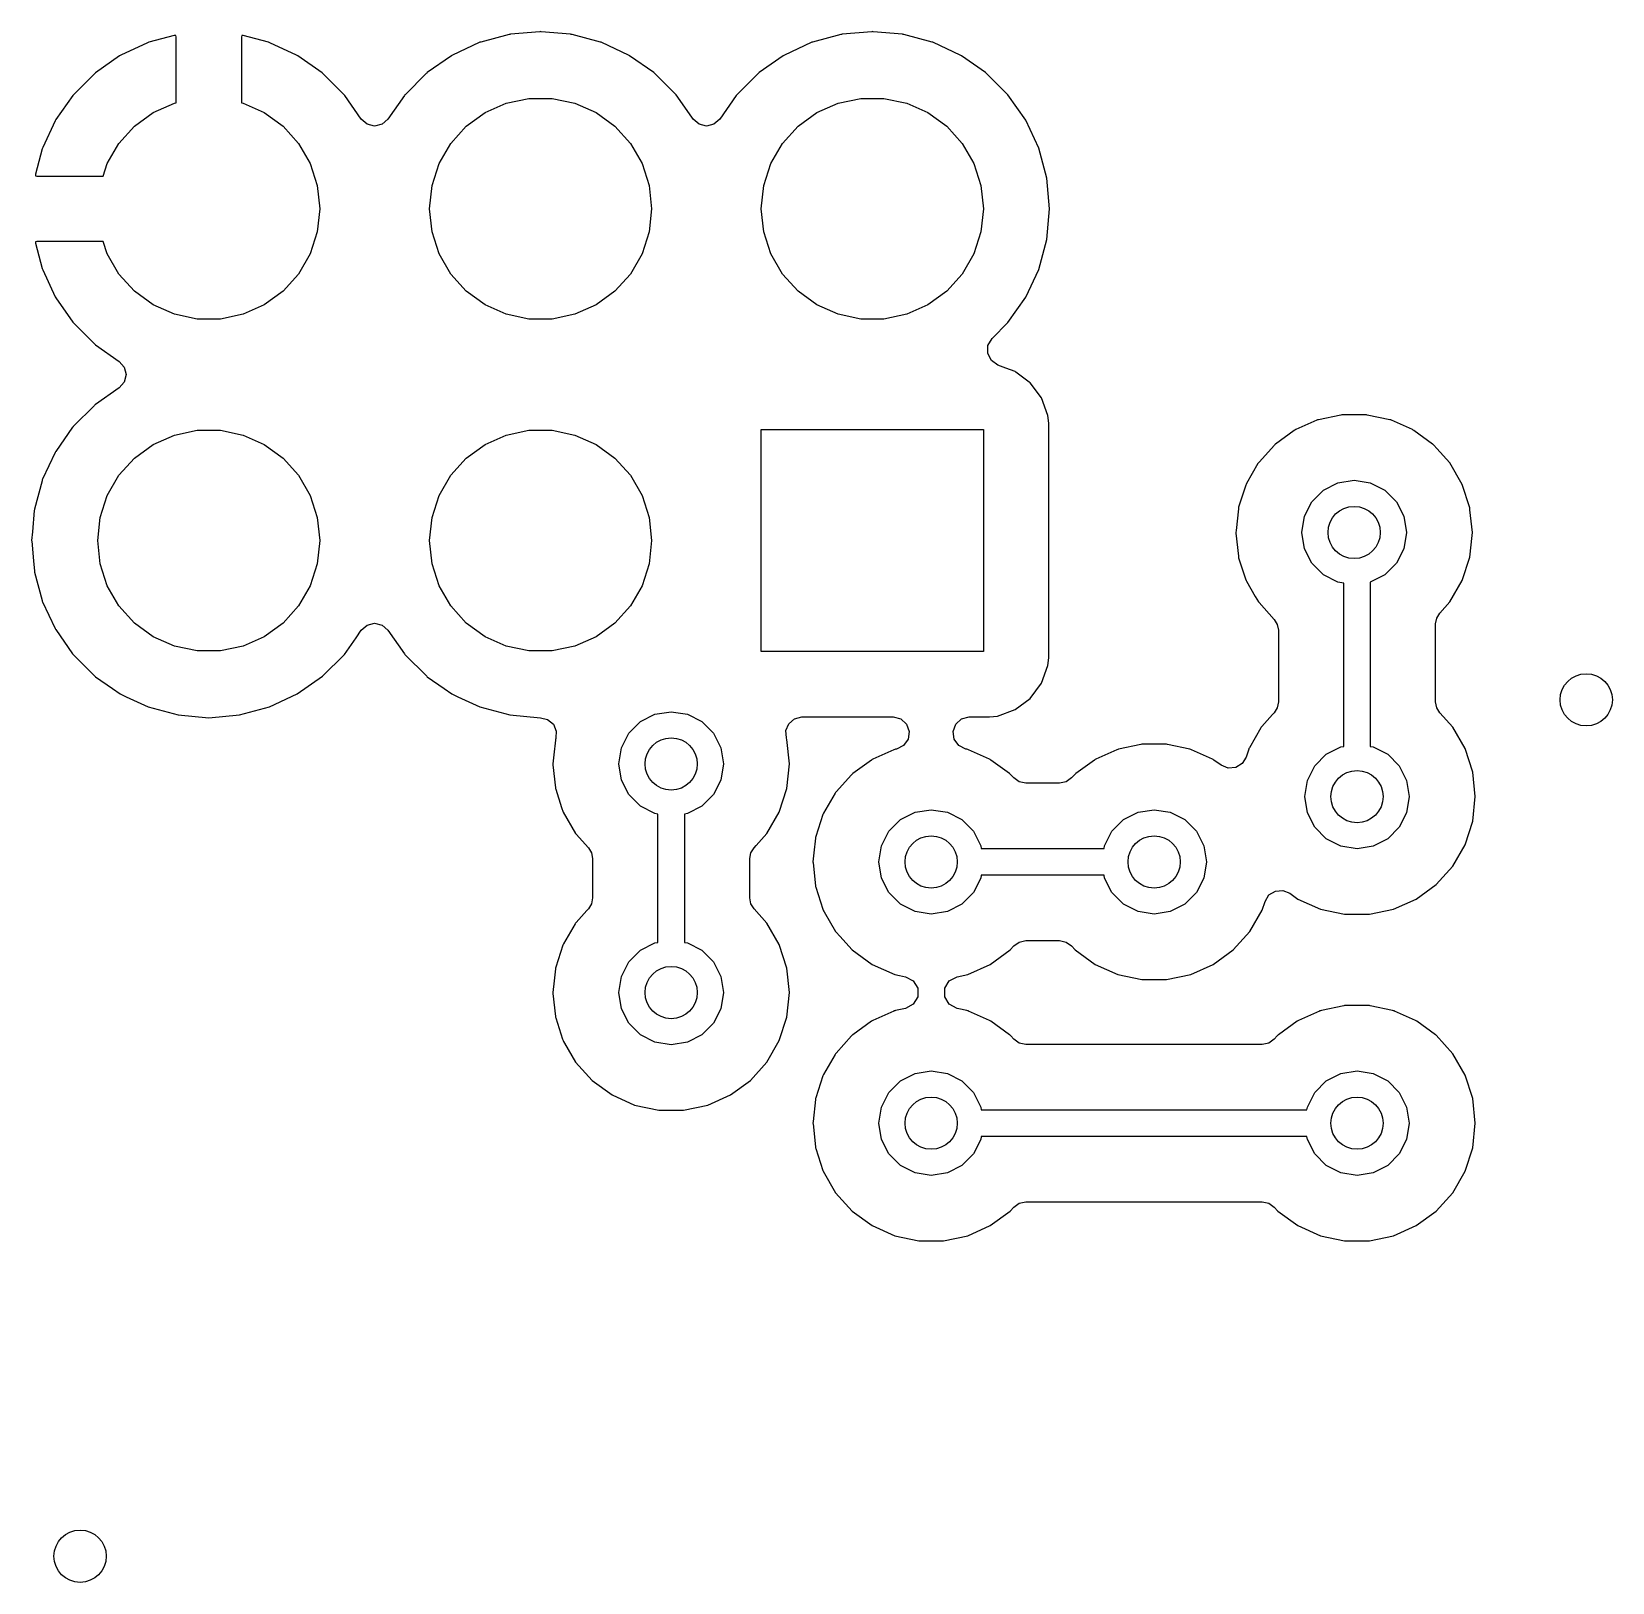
# Model space of a CAD drawing. Extents: x 98 to 198, y -146.7 to -46.7.
# Drawn here: x 123.6 to 135.7, y -134.01 to -122.14 of the extents above; entities that cross this region are included whole.
import ezdxf

# ---------------------------------------------------------------- set-up
doc = ezdxf.new("R2010")
doc.units = 0
doc.layers.add('BLACK', color=7, linetype='CONTINUOUS')

msp = doc.modelspace()

# ---------------------------------------------------------------- linework, layer by layer
at = {"layer": 'BLACK', "linetype": 'CONTINUOUS'}
for p, q in [((124.696, -122.173), (124.502, -122.225)), ((124.707, -122.173), (124.696, -122.173)), ((124.71, -122.184), (124.707, -122.173)), ((124.71, -122.689), (124.71, -122.184)), ((125.213, -122.173), (125.21, -122.184)), ((125.21, -122.184), (125.21, -122.689)), ((125.224, -122.173), (125.213, -122.173)), ((125.418, -122.225), (125.224, -122.173)), ((127.259, -122.166), (127.042, -122.225)), ((127.265, -122.165), (127.259, -122.166)), ((127.259, -122.166), (127.259, -122.166)), ((127.27, -122.164), (127.265, -122.165)), ((127.495, -122.145), (127.27, -122.164)), ((127.27, -122.164), (127.27, -122.164)), ((127.5, -122.144), (127.495, -122.145)), ((127.505, -122.145), (127.5, -122.144)), ((127.73, -122.164), (127.505, -122.145)), ((127.735, -122.165), (127.73, -122.164)), ((127.73, -122.164), (127.73, -122.164)), ((127.741, -122.166), (127.735, -122.165)), ((127.958, -122.225), (127.741, -122.166)), ((127.741, -122.166), (127.741, -122.166)), ((129.799, -122.166), (129.582, -122.225)), ((129.805, -122.165), (129.799, -122.166)), ((129.799, -122.166), (129.799, -122.166)), ((129.81, -122.164), (129.805, -122.165)), ((130.035, -122.145), (129.81, -122.164)), ((129.81, -122.164), (129.81, -122.164)), ((130.04, -122.144), (130.035, -122.145)), ((130.045, -122.145), (130.04, -122.144)), ((130.27, -122.164), (130.045, -122.145)), ((130.275, -122.165), (130.27, -122.164)), ((130.27, -122.164), (130.27, -122.164)), ((130.281, -122.166), (130.275, -122.165)), ((130.498, -122.225), (130.281, -122.166)), ((130.281, -122.166), (130.281, -122.166)), ((124.278, -122.33), (124.093, -122.459)), ((124.287, -122.324), (124.278, -122.33)), ((124.492, -122.229), (124.287, -122.324)), ((124.502, -122.225), (124.492, -122.229)), ((125.428, -122.229), (125.418, -122.225)), ((125.633, -122.324), (125.428, -122.229)), ((125.642, -122.33), (125.633, -122.324)), ((125.827, -122.459), (125.642, -122.33)), ((126.818, -122.329), (126.633, -122.458)), ((126.822, -122.326), (126.818, -122.329)), ((126.818, -122.329), (126.818, -122.329)), ((126.827, -122.324), (126.822, -122.326)), ((127.031, -122.228), (126.827, -122.324)), ((126.827, -122.324), (126.827, -122.324)), ((127.036, -122.226), (127.031, -122.228)), ((127.031, -122.228), (127.031, -122.228)), ((127.042, -122.225), (127.036, -122.226)), ((127.042, -122.225), (127.042, -122.225)), ((127.964, -122.226), (127.958, -122.225)), ((127.958, -122.225), (127.958, -122.225)), ((127.969, -122.228), (127.964, -122.226)), ((128.173, -122.324), (127.969, -122.228)), ((127.969, -122.228), (127.969, -122.228)), ((128.178, -122.326), (128.173, -122.324)), ((128.173, -122.324), (128.173, -122.324)), ((128.182, -122.329), (128.178, -122.326)), ((128.367, -122.458), (128.182, -122.329)), ((128.182, -122.329), (128.182, -122.329)), ((129.358, -122.329), (129.173, -122.458)), ((129.362, -122.326), (129.358, -122.329)), ((129.358, -122.329), (129.358, -122.329)), ((129.367, -122.324), (129.362, -122.326)), ((129.571, -122.228), (129.367, -122.324)), ((129.367, -122.324), (129.367, -122.324)), ((129.576, -122.226), (129.571, -122.228)), ((129.571, -122.228), (129.571, -122.228)), ((129.582, -122.225), (129.576, -122.226)), ((129.582, -122.225), (129.582, -122.225)), ((130.504, -122.226), (130.498, -122.225)), ((130.498, -122.225), (130.498, -122.225)), ((130.509, -122.228), (130.504, -122.226)), ((130.713, -122.324), (130.509, -122.228)), ((130.509, -122.228), (130.509, -122.228)), ((130.718, -122.326), (130.713, -122.324)), ((130.713, -122.324), (130.713, -122.324)), ((130.722, -122.329), (130.718, -122.326)), ((130.907, -122.458), (130.722, -122.329)), ((130.722, -122.329), (130.722, -122.329)), ((124.093, -122.459), (124.085, -122.466)), ((125.835, -122.466), (125.827, -122.459)), ((126.629, -122.462), (126.625, -122.465)), ((126.633, -122.458), (126.629, -122.462)), ((126.633, -122.458), (126.633, -122.458)), ((128.371, -122.462), (128.367, -122.458)), ((128.367, -122.458), (128.367, -122.458)), ((128.538, -122.629), (128.371, -122.462)), ((129.169, -122.462), (129.165, -122.465)), ((129.173, -122.458), (129.169, -122.462)), ((129.173, -122.458), (129.173, -122.458)), ((130.911, -122.462), (130.907, -122.458)), ((130.907, -122.458), (130.907, -122.458)), ((131.078, -122.629), (130.911, -122.462)), ((124.085, -122.466), (123.926, -122.625)), ((125.994, -122.625), (125.835, -122.466)), ((126.625, -122.465), (126.465, -122.625)), ((126.625, -122.465), (126.625, -122.465)), ((129.165, -122.465), (129.005, -122.625)), ((129.165, -122.465), (129.165, -122.465)), ((123.919, -122.633), (123.79, -122.818)), ((123.926, -122.625), (123.919, -122.633)), ((124.535, -122.764), (124.697, -122.692)), ((124.697, -122.692), (124.71, -122.689)), ((125.21, -122.689), (125.223, -122.692)), ((125.223, -122.692), (125.385, -122.764)), ((126.001, -122.633), (125.994, -122.625)), ((126.128, -122.815), (126.001, -122.633)), ((126.458, -122.633), (126.331, -122.815)), ((126.462, -122.629), (126.458, -122.633)), ((126.458, -122.633), (126.458, -122.633)), ((126.465, -122.625), (126.462, -122.629)), ((126.465, -122.625), (126.465, -122.625)), ((127.075, -122.764), (127.237, -122.692)), ((127.237, -122.692), (127.411, -122.655)), ((127.411, -122.655), (127.589, -122.655)), ((127.589, -122.655), (127.763, -122.692)), ((127.763, -122.692), (127.925, -122.764)), ((128.657, -122.798), (128.538, -122.629)), ((128.998, -122.633), (128.872, -122.814)), ((129.002, -122.629), (128.998, -122.633)), ((128.998, -122.633), (128.998, -122.633)), ((129.005, -122.625), (129.002, -122.629)), ((129.005, -122.625), (129.005, -122.625)), ((129.615, -122.764), (129.777, -122.692)), ((129.777, -122.692), (129.951, -122.655)), ((129.951, -122.655), (130.129, -122.655)), ((130.129, -122.655), (130.303, -122.692)), ((130.303, -122.692), (130.465, -122.764)), ((131.214, -122.822), (131.078, -122.629)), ((123.79, -122.818), (123.784, -122.827)), ((124.391, -122.868), (124.535, -122.764)), ((125.385, -122.764), (125.529, -122.868)), ((126.172, -122.853), (126.128, -122.815)), ((126.331, -122.815), (126.287, -122.853)), ((126.931, -122.868), (127.075, -122.764)), ((127.925, -122.764), (128.069, -122.868)), ((128.668, -122.814), (128.657, -122.798)), ((128.713, -122.853), (128.668, -122.814)), ((128.872, -122.814), (128.827, -122.853)), ((129.471, -122.868), (129.615, -122.764)), ((130.465, -122.764), (130.609, -122.868)), ((131.314, -123.036), (131.214, -122.822)), ((123.784, -122.827), (123.689, -123.032)), ((124.272, -123), (124.391, -122.868)), ((125.529, -122.868), (125.648, -123)), ((126.23, -122.867), (126.172, -122.853)), ((126.287, -122.853), (126.23, -122.867)), ((126.812, -123), (126.931, -122.868)), ((128.069, -122.868), (128.188, -123)), ((128.77, -122.867), (128.713, -122.853)), ((128.827, -122.853), (128.77, -122.867)), ((129.352, -123), (129.471, -122.868)), ((130.609, -122.868), (130.728, -123)), ((123.685, -123.042), (123.633, -123.236)), ((123.689, -123.032), (123.685, -123.042)), ((124.183, -123.154), (124.272, -123)), ((125.648, -123), (125.737, -123.154)), ((126.723, -123.154), (126.812, -123)), ((128.188, -123), (128.277, -123.154)), ((129.263, -123.154), (129.352, -123)), ((130.728, -123), (130.817, -123.154)), ((131.375, -123.265), (131.314, -123.036)), ((124.152, -123.25), (124.183, -123.154)), ((125.737, -123.154), (125.791, -123.323)), ((126.669, -123.323), (126.723, -123.154)), ((128.277, -123.154), (128.331, -123.323)), ((129.209, -123.323), (129.263, -123.154)), ((130.817, -123.154), (130.871, -123.323)), ((123.633, -123.236), (123.633, -123.247)), ((123.633, -123.247), (123.644, -123.25)), ((123.644, -123.25), (124.152, -123.25)), ((131.396, -123.5), (131.375, -123.265)), ((125.791, -123.323), (125.81, -123.5)), ((126.65, -123.5), (126.669, -123.323)), ((128.331, -123.323), (128.35, -123.5)), ((129.19, -123.5), (129.209, -123.323)), ((130.871, -123.323), (130.89, -123.5)), ((125.81, -123.5), (125.791, -123.677)), ((126.669, -123.677), (126.65, -123.5)), ((128.35, -123.5), (128.331, -123.677)), ((129.209, -123.677), (129.19, -123.5)), ((130.89, -123.5), (130.871, -123.677)), ((131.375, -123.735), (131.396, -123.5)), ((123.644, -123.75), (123.633, -123.753)), ((123.633, -123.753), (123.633, -123.764)), ((123.633, -123.764), (123.685, -123.958)), ((124.152, -123.75), (123.644, -123.75)), ((124.183, -123.846), (124.152, -123.75)), ((125.791, -123.677), (125.737, -123.846)), ((126.723, -123.846), (126.669, -123.677)), ((128.331, -123.677), (128.277, -123.846)), ((129.263, -123.846), (129.209, -123.677)), ((130.871, -123.677), (130.817, -123.846)), ((131.314, -123.964), (131.375, -123.735)), ((124.272, -124), (124.183, -123.846)), ((125.737, -123.846), (125.648, -124)), ((126.812, -124), (126.723, -123.846)), ((128.277, -123.846), (128.188, -124)), ((129.352, -124), (129.263, -123.846)), ((130.817, -123.846), (130.728, -124)), ((123.685, -123.958), (123.689, -123.968)), ((123.689, -123.968), (123.784, -124.173)), ((124.391, -124.132), (124.272, -124)), ((125.648, -124), (125.529, -124.132)), ((126.931, -124.132), (126.812, -124)), ((128.188, -124), (128.069, -124.132)), ((129.471, -124.132), (129.352, -124)), ((130.728, -124), (130.609, -124.132)), ((131.214, -124.178), (131.314, -123.964)), ((124.535, -124.236), (124.391, -124.132)), ((125.529, -124.132), (125.385, -124.236)), ((127.075, -124.236), (126.931, -124.132)), ((128.069, -124.132), (127.925, -124.236)), ((129.615, -124.236), (129.471, -124.132)), ((130.609, -124.132), (130.465, -124.236)), ((123.784, -124.173), (123.79, -124.182)), ((123.79, -124.182), (123.919, -124.367)), ((124.697, -124.308), (124.535, -124.236)), ((125.385, -124.236), (125.223, -124.308)), ((127.237, -124.308), (127.075, -124.236)), ((127.925, -124.236), (127.763, -124.308)), ((129.777, -124.308), (129.615, -124.236)), ((130.465, -124.236), (130.303, -124.308)), ((131.078, -124.371), (131.214, -124.178)), ((123.919, -124.367), (123.926, -124.375)), ((123.926, -124.375), (124.085, -124.534)), ((124.871, -124.345), (124.697, -124.308)), ((125.049, -124.345), (124.871, -124.345)), ((125.223, -124.308), (125.049, -124.345)), ((127.411, -124.345), (127.237, -124.308)), ((127.589, -124.345), (127.411, -124.345)), ((127.763, -124.308), (127.589, -124.345)), ((129.951, -124.345), (129.777, -124.308)), ((130.129, -124.345), (129.951, -124.345)), ((130.303, -124.308), (130.129, -124.345)), ((130.957, -124.493), (131.078, -124.371)), ((130.925, -124.546), (130.957, -124.493)), ((124.085, -124.534), (124.093, -124.541)), ((124.093, -124.541), (124.275, -124.668)), ((130.923, -124.607), (130.925, -124.546)), ((130.951, -124.662), (130.923, -124.607)), ((124.275, -124.668), (124.313, -124.712)), ((124.313, -124.712), (124.327, -124.77)), ((131.001, -124.697), (130.951, -124.662)), ((131.062, -124.72), (131.001, -124.697)), ((131.132, -124.746), (131.062, -124.72)), ((131.139, -124.752), (131.132, -124.746)), ((131.24, -124.827), (131.139, -124.752)), ((131.139, -124.752), (131.139, -124.752)), ((124.275, -124.871), (124.093, -124.998)), ((124.313, -124.827), (124.275, -124.871)), ((124.327, -124.77), (124.313, -124.827)), ((131.248, -124.832), (131.24, -124.827)), ((131.334, -124.948), (131.248, -124.832)), ((124.089, -125.002), (124.085, -125.005)), ((124.093, -124.998), (124.089, -125.002)), ((124.093, -124.998), (124.093, -124.998)), ((131.384, -125.083), (131.334, -124.948)), ((124.085, -125.005), (123.925, -125.165)), ((124.085, -125.005), (124.085, -125.005)), ((131.39, -125.142), (131.384, -125.083)), ((133.442, -125.119), (133.281, -125.191)), ((133.448, -125.117), (133.442, -125.119)), ((133.442, -125.119), (133.442, -125.119)), ((133.455, -125.116), (133.448, -125.117)), ((133.627, -125.079), (133.455, -125.115)), ((133.455, -125.115), (133.455, -125.116)), ((133.633, -125.077), (133.627, -125.079)), ((133.627, -125.079), (133.627, -125.079)), ((133.823, -125.077), (133.633, -125.077)), ((133.829, -125.079), (133.823, -125.077)), ((134.001, -125.115), (133.829, -125.079)), ((133.829, -125.079), (133.829, -125.079)), ((134.001, -125.116), (134.001, -125.115)), ((134.008, -125.117), (134.001, -125.116)), ((134.014, -125.119), (134.008, -125.117)), ((134.175, -125.191), (134.014, -125.119)), ((134.014, -125.119), (134.014, -125.119)), ((123.918, -125.173), (123.789, -125.358)), ((123.922, -125.169), (123.918, -125.173)), ((123.918, -125.173), (123.918, -125.173)), ((123.925, -125.165), (123.922, -125.169)), ((123.925, -125.165), (123.925, -125.165)), ((124.535, -125.304), (124.697, -125.232)), ((124.697, -125.232), (124.871, -125.195)), ((124.871, -125.195), (125.049, -125.195)), ((125.049, -125.195), (125.223, -125.232)), ((125.223, -125.232), (125.385, -125.304)), ((127.075, -125.304), (127.237, -125.232)), ((127.237, -125.232), (127.411, -125.195)), ((127.411, -125.195), (127.589, -125.195)), ((127.589, -125.195), (127.763, -125.232)), ((127.763, -125.232), (127.925, -125.304)), ((129.19, -126.89), (129.19, -125.19)), ((129.19, -125.19), (130.89, -125.19)), ((130.89, -125.19), (130.89, -126.89)), ((131.391, -126.938), (131.39, -125.142)), ((133.27, -125.198), (133.127, -125.301)), ((133.275, -125.194), (133.27, -125.198)), ((133.27, -125.198), (133.27, -125.198)), ((133.281, -125.191), (133.275, -125.194)), ((133.281, -125.191), (133.281, -125.191)), ((134.181, -125.194), (134.175, -125.191)), ((134.186, -125.198), (134.181, -125.194)), ((134.329, -125.301), (134.186, -125.198)), ((134.186, -125.198), (134.186, -125.198)), ((123.786, -125.362), (123.784, -125.367)), ((123.789, -125.358), (123.786, -125.362)), ((123.789, -125.358), (123.789, -125.358)), ((124.391, -125.408), (124.535, -125.304)), ((125.385, -125.304), (125.529, -125.408)), ((126.931, -125.408), (127.075, -125.304)), ((127.925, -125.304), (128.069, -125.408)), ((133.118, -125.31), (133, -125.441)), ((133.122, -125.305), (133.118, -125.31)), ((133.118, -125.31), (133.118, -125.31)), ((133.127, -125.301), (133.122, -125.305)), ((133.127, -125.301), (133.127, -125.301)), ((134.334, -125.305), (134.329, -125.301)), ((134.329, -125.301), (134.329, -125.301)), ((134.338, -125.31), (134.334, -125.305)), ((134.362, -125.336), (134.338, -125.31)), ((134.338, -125.31), (134.338, -125.31)), ((134.461, -125.446), (134.362, -125.336)), ((123.784, -125.367), (123.688, -125.571)), ((123.784, -125.367), (123.784, -125.367)), ((124.272, -125.54), (124.391, -125.408)), ((125.529, -125.408), (125.648, -125.54)), ((126.812, -125.54), (126.931, -125.408)), ((128.069, -125.408), (128.188, -125.54)), ((132.992, -125.451), (132.904, -125.604)), ((132.995, -125.446), (132.992, -125.451)), ((132.992, -125.451), (132.992, -125.451)), ((133, -125.441), (132.995, -125.446)), ((133, -125.441), (133, -125.441)), ((134.555, -125.61), (134.461, -125.446)), ((123.685, -125.582), (123.626, -125.799)), ((123.686, -125.576), (123.685, -125.582)), ((123.685, -125.582), (123.685, -125.582)), ((123.688, -125.571), (123.686, -125.576)), ((123.688, -125.571), (123.688, -125.571)), ((124.183, -125.694), (124.272, -125.54)), ((125.648, -125.54), (125.737, -125.694)), ((126.723, -125.694), (126.812, -125.54)), ((128.188, -125.54), (128.277, -125.694)), ((132.904, -125.604), (132.901, -125.61)), ((132.904, -125.604), (132.904, -125.604)), ((133.493, -125.654), (133.604, -125.598)), ((133.604, -125.598), (133.728, -125.578)), ((133.728, -125.578), (133.852, -125.598)), ((133.852, -125.598), (133.963, -125.654)), ((124.129, -125.863), (124.183, -125.694)), ((125.737, -125.694), (125.791, -125.863)), ((126.669, -125.863), (126.723, -125.694)), ((128.277, -125.694), (128.331, -125.863)), ((132.899, -125.616), (132.844, -125.784)), ((132.901, -125.61), (132.899, -125.616)), ((132.899, -125.616), (132.899, -125.616)), ((133.404, -125.743), (133.493, -125.654)), ((133.963, -125.654), (134.052, -125.743)), ((134.614, -125.79), (134.555, -125.61)), ((123.624, -125.81), (123.61, -125.972)), ((123.625, -125.805), (123.624, -125.81)), ((123.624, -125.81), (123.624, -125.81)), ((123.626, -125.799), (123.625, -125.805)), ((123.626, -125.799), (123.626, -125.799)), ((132.842, -125.796), (132.824, -125.964)), ((132.844, -125.784), (132.842, -125.79)), ((132.842, -125.79), (132.842, -125.796)), ((132.842, -125.796), (132.842, -125.796)), ((132.844, -125.784), (132.844, -125.784)), ((133.348, -125.854), (133.404, -125.743)), ((134.052, -125.743), (134.108, -125.854)), ((134.614, -125.796), (134.614, -125.79)), ((134.615, -125.805), (134.614, -125.796)), ((134.614, -125.796), (134.614, -125.796)), ((134.633, -125.978), (134.615, -125.805)), ((124.11, -126.04), (124.129, -125.863)), ((125.791, -125.863), (125.81, -126.04)), ((126.65, -126.04), (126.669, -125.863)), ((128.331, -125.863), (128.35, -126.04)), ((132.824, -125.964), (132.823, -125.978)), ((133.328, -125.978), (133.348, -125.854)), ((134.108, -125.854), (134.128, -125.978)), ((123.61, -125.972), (123.604, -126.04)), ((123.604, -126.04), (123.605, -126.045)), ((123.605, -126.045), (123.618, -126.194)), ((124.129, -126.217), (124.11, -126.04)), ((125.81, -126.04), (125.791, -126.217)), ((126.669, -126.217), (126.65, -126.04)), ((128.35, -126.04), (128.331, -126.217)), ((132.823, -125.978), (132.823, -125.984)), ((132.823, -125.984), (132.842, -126.16)), ((133.348, -126.102), (133.328, -125.978)), ((134.128, -125.978), (134.108, -126.102)), ((134.614, -126.166), (134.631, -126)), ((134.631, -126), (134.633, -125.978)), ((123.618, -126.194), (123.625, -126.275)), ((132.842, -126.16), (132.842, -126.16)), ((132.842, -126.16), (132.842, -126.166)), ((132.842, -126.166), (132.844, -126.172)), ((132.844, -126.172), (132.844, -126.172)), ((132.844, -126.172), (132.896, -126.332)), ((133.404, -126.213), (133.348, -126.102)), ((133.493, -126.302), (133.404, -126.213)), ((134.052, -126.213), (133.963, -126.302)), ((134.108, -126.102), (134.052, -126.213)), ((134.555, -126.346), (134.614, -126.166)), ((123.625, -126.275), (123.626, -126.281)), ((123.626, -126.281), (123.626, -126.281)), ((123.626, -126.281), (123.685, -126.498)), ((124.183, -126.386), (124.129, -126.217)), ((125.791, -126.217), (125.737, -126.386)), ((126.723, -126.386), (126.669, -126.217)), ((128.331, -126.217), (128.277, -126.386)), ((132.896, -126.332), (132.901, -126.346)), ((133.604, -126.358), (133.493, -126.302)), ((133.963, -126.302), (133.852, -126.358)), ((124.272, -126.54), (124.183, -126.386)), ((125.737, -126.386), (125.648, -126.54)), ((126.812, -126.54), (126.723, -126.386)), ((128.277, -126.386), (128.188, -126.54)), ((132.901, -126.346), (132.904, -126.352)), ((132.904, -126.352), (132.904, -126.352)), ((132.904, -126.352), (132.971, -126.468)), ((133.648, -126.365), (133.604, -126.358)), ((133.648, -127.616), (133.648, -126.365)), ((133.852, -126.358), (133.852, -126.358)), ((133.852, -126.358), (133.852, -127.616)), ((134.461, -126.51), (134.555, -126.346)), ((123.685, -126.498), (123.685, -126.498)), ((123.685, -126.498), (123.686, -126.504)), ((123.686, -126.504), (123.688, -126.509)), ((123.688, -126.509), (123.688, -126.509)), ((123.688, -126.509), (123.784, -126.713)), ((124.391, -126.672), (124.272, -126.54)), ((125.648, -126.54), (125.529, -126.672)), ((126.931, -126.672), (126.812, -126.54)), ((128.188, -126.54), (128.069, -126.672)), ((132.971, -126.468), (132.995, -126.51)), ((132.995, -126.51), (133, -126.515)), ((133, -126.515), (133, -126.515)), ((133, -126.515), (133.116, -126.644)), ((134.384, -126.595), (134.461, -126.51)), ((124.535, -126.776), (124.391, -126.672)), ((125.529, -126.672), (125.385, -126.776)), ((126.128, -126.726), (126.173, -126.687)), ((126.173, -126.687), (126.23, -126.673)), ((126.23, -126.673), (126.287, -126.687)), ((126.287, -126.687), (126.332, -126.726)), ((127.075, -126.776), (126.931, -126.672)), ((128.069, -126.672), (127.925, -126.776)), ((133.116, -126.644), (133.14, -126.683)), ((133.14, -126.683), (133.148, -126.727)), ((134.352, -126.678), (134.36, -126.634)), ((134.352, -127.275), (134.352, -126.678)), ((134.36, -126.634), (134.384, -126.595)), ((123.784, -126.713), (123.784, -126.713)), ((123.784, -126.713), (123.786, -126.718)), ((123.786, -126.718), (123.789, -126.722)), ((123.789, -126.722), (123.789, -126.722)), ((123.789, -126.722), (123.918, -126.907)), ((124.697, -126.848), (124.535, -126.776)), ((125.385, -126.776), (125.223, -126.848)), ((125.998, -126.911), (126.088, -126.784)), ((126.088, -126.784), (126.128, -126.726)), ((126.332, -126.726), (126.458, -126.907)), ((127.237, -126.848), (127.075, -126.776)), ((127.925, -126.776), (127.763, -126.848)), ((133.148, -126.727), (133.148, -127.275)), ((123.918, -126.907), (123.918, -126.907)), ((123.918, -126.907), (123.922, -126.911)), ((123.922, -126.911), (124.089, -127.078)), ((124.871, -126.885), (124.697, -126.848)), ((125.049, -126.885), (124.871, -126.885)), ((125.223, -126.848), (125.049, -126.885)), ((125.831, -127.078), (125.998, -126.911)), ((126.458, -126.907), (126.458, -126.907)), ((126.458, -126.907), (126.462, -126.911)), ((126.462, -126.911), (126.629, -127.078)), ((127.411, -126.885), (127.237, -126.848)), ((127.589, -126.885), (127.411, -126.885)), ((127.763, -126.848), (127.589, -126.885)), ((130.89, -126.89), (129.19, -126.89)), ((131.384, -126.997), (131.391, -126.938)), ((131.334, -127.132), (131.384, -126.997)), ((124.089, -127.078), (124.093, -127.082)), ((124.093, -127.082), (124.093, -127.082)), ((124.093, -127.082), (124.222, -127.172)), ((124.222, -127.172), (124.282, -127.214)), ((125.638, -127.214), (125.831, -127.078)), ((126.629, -127.078), (126.633, -127.082)), ((126.633, -127.082), (126.633, -127.082)), ((126.633, -127.082), (126.762, -127.172)), ((126.762, -127.172), (126.822, -127.214)), ((131.248, -127.248), (131.334, -127.132)), ((124.282, -127.214), (124.287, -127.216)), ((124.287, -127.216), (124.287, -127.216)), ((124.287, -127.216), (124.328, -127.236)), ((124.328, -127.236), (124.496, -127.314)), ((125.424, -127.314), (125.638, -127.214)), ((126.822, -127.214), (126.827, -127.216)), ((126.827, -127.216), (126.827, -127.216)), ((126.827, -127.216), (126.868, -127.236)), ((126.868, -127.236), (127.036, -127.314)), ((131.132, -127.334), (131.248, -127.248)), ((133.148, -127.275), (133.14, -127.32)), ((134.36, -127.32), (134.352, -127.275)), ((124.496, -127.314), (124.725, -127.375)), ((124.725, -127.375), (124.96, -127.396)), ((124.96, -127.396), (125.195, -127.375)), ((125.195, -127.375), (125.424, -127.314)), ((127.036, -127.314), (127.265, -127.375)), ((127.265, -127.375), (127.5, -127.396)), ((127.5, -127.396), (127.5, -127.396)), ((127.5, -127.396), (127.554, -127.409)), ((127.554, -127.409), (127.598, -127.446)), ((128.265, -127.426), (128.376, -127.37)), ((128.376, -127.37), (128.5, -127.35)), ((128.5, -127.35), (128.624, -127.37)), ((128.624, -127.37), (128.735, -127.426)), ((129.4, -127.442), (129.444, -127.404)), ((129.444, -127.404), (129.501, -127.39)), ((129.501, -127.39), (130.199, -127.39)), ((130.199, -127.39), (130.258, -127.405)), ((130.258, -127.405), (130.302, -127.445)), ((130.679, -127.445), (130.723, -127.405)), ((130.723, -127.405), (130.782, -127.39)), ((130.782, -127.39), (130.935, -127.39)), ((130.935, -127.39), (130.938, -127.39)), ((130.938, -127.39), (130.997, -127.384)), ((130.997, -127.384), (131.132, -127.334)), ((133.103, -127.372), (133.022, -127.463)), ((133.116, -127.358), (133.103, -127.372)), ((133.14, -127.32), (133.116, -127.358)), ((134.384, -127.358), (134.36, -127.32)), ((134.483, -127.468), (134.384, -127.358)), ((127.598, -127.446), (127.62, -127.5)), ((127.62, -127.5), (127.616, -127.549)), ((128.12, -127.626), (128.176, -127.515)), ((128.176, -127.515), (128.265, -127.426)), ((128.735, -127.426), (128.824, -127.515)), ((128.824, -127.515), (128.88, -127.626)), ((129.378, -127.495), (129.4, -127.442)), ((129.382, -127.549), (129.378, -127.495)), ((130.302, -127.445), (130.323, -127.502)), ((130.323, -127.502), (130.314, -127.561)), ((130.658, -127.502), (130.679, -127.445)), ((130.667, -127.561), (130.658, -127.502)), ((133.014, -127.473), (132.926, -127.626)), ((133.017, -127.468), (133.014, -127.473)), ((133.014, -127.473), (133.014, -127.473)), ((133.022, -127.463), (133.017, -127.468)), ((133.022, -127.463), (133.022, -127.463)), ((134.577, -127.632), (134.483, -127.468)), ((127.614, -127.568), (127.602, -127.68)), ((127.616, -127.556), (127.614, -127.562)), ((127.614, -127.562), (127.614, -127.568)), ((127.614, -127.568), (127.614, -127.568)), ((127.616, -127.549), (127.618, -127.549)), ((127.618, -127.549), (127.616, -127.556)), ((128.1, -127.75), (128.12, -127.626)), ((128.88, -127.626), (128.9, -127.75)), ((129.383, -127.551), (129.382, -127.549)), ((129.382, -127.549), (129.382, -127.549)), ((129.383, -127.553), (129.383, -127.551)), ((129.386, -127.562), (129.383, -127.553)), ((129.405, -127.75), (129.386, -127.562)), ((130.205, -127.642), (130.044, -127.713)), ((130.211, -127.639), (130.205, -127.641)), ((130.205, -127.641), (130.205, -127.642)), ((130.217, -127.638), (130.211, -127.639)), ((130.225, -127.636), (130.217, -127.638)), ((130.217, -127.638), (130.217, -127.638)), ((130.279, -127.609), (130.225, -127.636)), ((130.314, -127.561), (130.279, -127.609)), ((130.702, -127.609), (130.667, -127.561)), ((130.756, -127.636), (130.702, -127.609)), ((130.764, -127.638), (130.756, -127.636)), ((130.77, -127.639), (130.764, -127.638)), ((130.764, -127.638), (130.764, -127.638)), ((130.776, -127.641), (130.77, -127.639)), ((130.776, -127.642), (130.776, -127.641)), ((130.937, -127.713), (130.776, -127.642)), ((131.912, -127.642), (131.751, -127.713)), ((131.918, -127.639), (131.912, -127.641)), ((131.912, -127.641), (131.912, -127.642)), ((131.924, -127.638), (131.918, -127.639)), ((132.096, -127.601), (131.924, -127.638)), ((131.924, -127.638), (131.924, -127.638)), ((132.103, -127.599), (132.096, -127.601)), ((132.096, -127.601), (132.096, -127.601)), ((132.292, -127.599), (132.103, -127.599)), ((132.299, -127.601), (132.292, -127.599)), ((132.471, -127.638), (132.299, -127.601)), ((132.299, -127.601), (132.299, -127.601)), ((132.477, -127.639), (132.471, -127.638)), ((132.471, -127.638), (132.471, -127.638)), ((132.483, -127.641), (132.477, -127.639)), ((132.483, -127.642), (132.483, -127.641)), ((132.644, -127.713), (132.483, -127.642)), ((132.921, -127.638), (132.901, -127.698)), ((132.923, -127.632), (132.921, -127.638)), ((132.921, -127.638), (132.921, -127.638)), ((132.926, -127.626), (132.923, -127.632)), ((132.926, -127.626), (132.926, -127.626)), ((133.515, -127.676), (133.626, -127.62)), ((133.626, -127.62), (133.648, -127.616)), ((133.852, -127.616), (133.874, -127.62)), ((133.874, -127.62), (133.985, -127.676)), ((134.636, -127.812), (134.577, -127.632)), ((127.602, -127.68), (127.595, -127.75)), ((127.595, -127.75), (127.595, -127.756)), ((127.595, -127.756), (127.614, -127.932)), ((128.12, -127.874), (128.1, -127.75)), ((128.9, -127.75), (128.88, -127.874)), ((129.386, -127.938), (129.405, -127.75)), ((130.033, -127.72), (129.89, -127.823)), ((130.038, -127.716), (130.033, -127.72)), ((130.033, -127.72), (130.033, -127.72)), ((130.044, -127.713), (130.038, -127.716)), ((130.044, -127.713), (130.044, -127.713)), ((130.943, -127.716), (130.937, -127.713)), ((130.948, -127.72), (130.943, -127.716)), ((131.091, -127.823), (130.948, -127.72)), ((130.948, -127.72), (130.948, -127.72)), ((131.74, -127.72), (131.597, -127.823)), ((131.745, -127.716), (131.74, -127.72)), ((131.74, -127.72), (131.74, -127.72)), ((131.751, -127.713), (131.745, -127.716)), ((131.751, -127.713), (131.751, -127.713)), ((132.65, -127.716), (132.644, -127.713)), ((132.655, -127.72), (132.65, -127.716)), ((132.711, -127.76), (132.655, -127.72)), ((132.655, -127.72), (132.655, -127.72)), ((132.764, -127.782), (132.711, -127.76)), ((132.822, -127.777), (132.764, -127.782)), ((132.871, -127.747), (132.822, -127.777)), ((132.901, -127.698), (132.871, -127.747)), ((133.37, -127.876), (133.426, -127.765)), ((133.426, -127.765), (133.515, -127.676)), ((133.985, -127.676), (134.074, -127.765)), ((134.074, -127.765), (134.13, -127.876)), ((128.176, -127.985), (128.12, -127.874)), ((128.88, -127.874), (128.824, -127.985)), ((129.88, -127.832), (129.762, -127.963)), ((129.885, -127.827), (129.88, -127.832)), ((129.88, -127.832), (129.88, -127.832)), ((129.89, -127.823), (129.885, -127.827)), ((129.89, -127.823), (129.89, -127.823)), ((131.096, -127.827), (131.091, -127.823)), ((131.091, -127.823), (131.091, -127.823)), ((131.101, -127.832), (131.096, -127.827)), ((131.123, -127.857), (131.101, -127.832)), ((131.101, -127.832), (131.101, -127.832)), ((131.165, -127.887), (131.123, -127.857)), ((131.215, -127.898), (131.165, -127.887)), ((131.473, -127.898), (131.215, -127.898)), ((131.523, -127.887), (131.473, -127.898)), ((131.565, -127.857), (131.523, -127.887)), ((131.587, -127.832), (131.565, -127.857)), ((131.592, -127.827), (131.587, -127.832)), ((131.587, -127.832), (131.587, -127.832)), ((131.597, -127.823), (131.592, -127.827)), ((131.597, -127.823), (131.597, -127.823)), ((133.35, -128), (133.37, -127.876)), ((134.13, -127.876), (134.15, -128)), ((134.655, -128), (134.636, -127.812)), ((127.614, -127.932), (127.614, -127.932)), ((127.614, -127.932), (127.614, -127.938)), ((127.614, -127.938), (127.616, -127.944)), ((127.616, -127.944), (127.616, -127.944)), ((127.616, -127.944), (127.661, -128.083)), ((128.265, -128.074), (128.176, -127.985)), ((128.824, -127.985), (128.735, -128.074)), ((129.327, -128.118), (129.386, -127.938)), ((129.755, -127.973), (129.667, -128.126)), ((129.758, -127.968), (129.755, -127.973)), ((129.755, -127.973), (129.755, -127.973)), ((129.762, -127.963), (129.758, -127.968)), ((129.762, -127.963), (129.762, -127.963)), ((133.37, -128.124), (133.35, -128)), ((134.15, -128), (134.13, -128.124)), ((134.636, -128.188), (134.655, -128)), ((127.661, -128.083), (127.673, -128.118)), ((127.673, -128.118), (127.767, -128.282)), ((128.376, -128.13), (128.265, -128.074)), ((128.398, -128.134), (128.376, -128.13)), ((128.398, -129.116), (128.398, -128.134)), ((128.624, -128.13), (128.602, -128.134)), ((128.602, -128.134), (128.602, -129.116)), ((128.735, -128.074), (128.624, -128.13)), ((129.233, -128.282), (129.327, -128.118)), ((129.661, -128.138), (129.607, -128.306)), ((129.663, -128.132), (129.661, -128.138)), ((129.661, -128.138), (129.661, -128.138)), ((129.667, -128.126), (129.663, -128.132)), ((129.667, -128.126), (129.667, -128.126)), ((130.255, -128.176), (130.367, -128.12)), ((130.367, -128.12), (130.49, -128.1)), ((130.49, -128.1), (130.614, -128.12)), ((130.614, -128.12), (130.726, -128.176)), ((131.962, -128.176), (132.074, -128.12)), ((132.074, -128.12), (132.197, -128.1)), ((132.197, -128.1), (132.321, -128.12)), ((132.321, -128.12), (132.433, -128.176)), ((133.426, -128.235), (133.37, -128.124)), ((134.13, -128.124), (134.074, -128.235)), ((130.11, -128.376), (130.167, -128.265)), ((130.167, -128.265), (130.255, -128.176)), ((130.726, -128.176), (130.814, -128.265)), ((130.814, -128.265), (130.871, -128.376)), ((131.817, -128.376), (131.874, -128.265)), ((131.874, -128.265), (131.962, -128.176)), ((132.433, -128.176), (132.521, -128.265)), ((132.521, -128.265), (132.578, -128.376)), ((133.515, -128.324), (133.426, -128.235)), ((134.074, -128.235), (133.985, -128.324)), ((134.577, -128.368), (134.636, -128.188)), ((127.767, -128.282), (127.772, -128.287)), ((127.772, -128.287), (127.772, -128.287)), ((127.772, -128.287), (127.866, -128.392)), ((129.134, -128.392), (129.15, -128.374)), ((129.15, -128.374), (129.233, -128.282)), ((129.604, -128.318), (129.592, -128.43)), ((129.605, -128.312), (129.604, -128.318)), ((129.604, -128.318), (129.604, -128.318)), ((129.607, -128.306), (129.605, -128.312)), ((129.607, -128.306), (129.607, -128.306)), ((130.09, -128.5), (130.11, -128.376)), ((130.871, -128.376), (130.874, -128.398)), ((131.814, -128.398), (131.817, -128.376)), ((132.578, -128.376), (132.597, -128.5)), ((133.626, -128.38), (133.515, -128.324)), ((133.75, -128.4), (133.626, -128.38)), ((133.874, -128.38), (133.75, -128.4)), ((133.985, -128.324), (133.874, -128.38)), ((134.483, -128.532), (134.577, -128.368)), ((127.866, -128.392), (127.89, -128.43)), ((127.89, -128.43), (127.898, -128.475)), ((127.898, -128.475), (127.898, -128.775)), ((129.102, -128.475), (129.11, -128.43)), ((129.102, -128.775), (129.102, -128.475)), ((129.11, -128.43), (129.134, -128.392)), ((129.592, -128.43), (129.585, -128.5)), ((129.585, -128.5), (129.586, -128.506)), ((129.586, -128.506), (129.604, -128.682)), ((130.11, -128.624), (130.09, -128.5)), ((130.874, -128.398), (131.814, -128.398)), ((132.597, -128.5), (132.578, -128.624)), ((130.167, -128.735), (130.11, -128.624)), ((130.871, -128.624), (130.814, -128.735)), ((130.874, -128.602), (130.871, -128.624)), ((131.814, -128.602), (130.874, -128.602)), ((131.817, -128.624), (131.814, -128.602)), ((131.874, -128.735), (131.817, -128.624)), ((132.578, -128.624), (132.521, -128.735)), ((134.356, -128.673), (134.483, -128.532)), ((129.604, -128.682), (129.604, -128.682)), ((129.604, -128.682), (129.605, -128.688)), ((129.605, -128.688), (129.607, -128.694)), ((129.607, -128.694), (129.607, -128.694)), ((129.607, -128.694), (129.661, -128.862)), ((130.255, -128.824), (130.167, -128.735)), ((130.814, -128.735), (130.726, -128.824)), ((131.962, -128.824), (131.874, -128.735)), ((132.521, -128.735), (132.433, -128.824)), ((133.046, -128.802), (133.076, -128.753)), ((133.076, -128.753), (133.126, -128.723)), ((133.126, -128.723), (133.183, -128.718)), ((133.183, -128.718), (133.237, -128.74)), ((133.237, -128.74), (133.297, -128.784)), ((134.203, -128.784), (134.317, -128.701)), ((134.317, -128.701), (134.356, -128.673)), ((127.853, -128.872), (127.772, -128.963)), ((127.866, -128.858), (127.853, -128.872)), ((127.89, -128.82), (127.866, -128.858)), ((127.898, -128.775), (127.89, -128.82)), ((129.11, -128.82), (129.102, -128.775)), ((129.134, -128.858), (129.11, -128.82)), ((129.233, -128.968), (129.134, -128.858)), ((129.661, -128.862), (129.663, -128.868)), ((129.663, -128.868), (129.667, -128.874)), ((129.667, -128.874), (129.667, -128.874)), ((129.667, -128.874), (129.672, -128.883)), ((130.367, -128.88), (130.255, -128.824)), ((130.726, -128.824), (130.614, -128.88)), ((132.074, -128.88), (131.962, -128.824)), ((132.433, -128.824), (132.321, -128.88)), ((132.93, -129.032), (133.025, -128.868)), ((133.025, -128.868), (133.046, -128.802)), ((133.297, -128.784), (133.47, -128.861)), ((133.47, -128.861), (133.655, -128.9)), ((133.845, -128.9), (134.03, -128.861)), ((134.03, -128.861), (134.203, -128.784)), ((127.764, -128.973), (127.676, -129.126)), ((127.767, -128.968), (127.764, -128.973)), ((127.764, -128.973), (127.764, -128.973)), ((127.772, -128.963), (127.767, -128.968)), ((127.772, -128.963), (127.772, -128.963)), ((129.327, -129.132), (129.233, -128.968)), ((129.672, -128.883), (129.758, -129.032)), ((130.49, -128.9), (130.367, -128.88)), ((130.614, -128.88), (130.49, -128.9)), ((132.197, -128.9), (132.074, -128.88)), ((132.321, -128.88), (132.197, -128.9)), ((133.655, -128.9), (133.838, -128.9)), ((133.838, -128.9), (133.845, -128.9)), ((128.376, -129.12), (128.398, -129.116)), ((128.602, -129.116), (128.624, -129.12)), ((129.758, -129.032), (129.762, -129.037)), ((129.762, -129.037), (129.762, -129.037)), ((129.762, -129.037), (129.791, -129.069)), ((129.791, -129.069), (129.885, -129.173)), ((131.123, -129.143), (131.165, -129.113)), ((131.165, -129.113), (131.215, -129.102)), ((131.215, -129.102), (131.473, -129.102)), ((131.473, -129.102), (131.523, -129.113)), ((131.523, -129.113), (131.565, -129.143)), ((132.803, -129.173), (132.93, -129.032)), ((127.671, -129.138), (127.616, -129.306)), ((127.673, -129.132), (127.671, -129.138)), ((127.671, -129.138), (127.671, -129.138)), ((127.676, -129.126), (127.673, -129.132)), ((127.676, -129.126), (127.676, -129.126)), ((128.176, -129.265), (128.265, -129.176)), ((128.265, -129.176), (128.376, -129.12)), ((128.624, -129.12), (128.735, -129.176)), ((128.735, -129.176), (128.824, -129.265)), ((129.386, -129.312), (129.327, -129.132)), ((129.885, -129.173), (130.038, -129.284)), ((130.943, -129.284), (131.096, -129.173)), ((131.096, -129.173), (131.123, -129.143)), ((131.565, -129.143), (131.592, -129.173)), ((131.592, -129.173), (131.745, -129.284)), ((132.65, -129.284), (132.803, -129.173)), ((127.614, -129.318), (127.604, -129.41)), ((127.616, -129.306), (127.614, -129.312)), ((127.614, -129.312), (127.614, -129.318)), ((127.614, -129.318), (127.614, -129.318)), ((127.616, -129.306), (127.616, -129.306)), ((128.12, -129.376), (128.176, -129.265)), ((128.824, -129.265), (128.88, -129.376)), ((129.405, -129.5), (129.386, -129.312)), ((130.038, -129.284), (130.211, -129.361)), ((130.77, -129.361), (130.943, -129.284)), ((131.745, -129.284), (131.918, -129.361)), ((132.477, -129.361), (132.65, -129.284)), ((127.604, -129.41), (127.595, -129.5)), ((128.1, -129.5), (128.12, -129.376)), ((128.88, -129.376), (128.9, -129.5)), ((130.211, -129.361), (130.248, -129.369)), ((130.248, -129.369), (130.293, -129.379)), ((130.293, -129.379), (130.352, -129.41)), ((130.352, -129.41), (130.387, -129.467)), ((130.387, -129.467), (130.387, -129.533)), ((130.594, -129.467), (130.629, -129.41)), ((130.594, -129.533), (130.594, -129.467)), ((130.629, -129.41), (130.688, -129.379)), ((130.688, -129.379), (130.77, -129.361)), ((131.918, -129.361), (132.103, -129.4)), ((132.103, -129.4), (132.286, -129.4)), ((132.286, -129.4), (132.292, -129.4)), ((132.292, -129.4), (132.477, -129.361)), ((127.595, -129.5), (127.595, -129.506)), ((127.595, -129.506), (127.614, -129.682)), ((128.12, -129.624), (128.1, -129.5)), ((128.9, -129.5), (128.88, -129.624)), ((129.386, -129.688), (129.405, -129.5)), ((130.352, -129.59), (130.293, -129.621)), ((130.387, -129.533), (130.352, -129.59)), ((130.629, -129.59), (130.594, -129.533)), ((130.688, -129.621), (130.629, -129.59)), ((133.649, -129.601), (133.477, -129.638)), ((133.655, -129.6), (133.649, -129.601)), ((133.649, -129.601), (133.649, -129.601)), ((133.845, -129.6), (133.655, -129.6)), ((133.851, -129.601), (133.845, -129.6)), ((134.023, -129.638), (133.851, -129.601)), ((133.851, -129.601), (133.851, -129.601)), ((127.614, -129.682), (127.614, -129.682)), ((127.614, -129.682), (127.614, -129.688)), ((127.614, -129.688), (127.616, -129.694)), ((127.616, -129.694), (127.616, -129.694)), ((127.616, -129.694), (127.669, -129.857)), ((128.176, -129.735), (128.12, -129.624)), ((128.88, -129.624), (128.824, -129.735)), ((129.327, -129.868), (129.386, -129.688)), ((130.033, -129.72), (129.89, -129.823)), ((130.038, -129.716), (130.033, -129.72)), ((130.033, -129.72), (130.033, -129.72)), ((130.044, -129.713), (130.038, -129.716)), ((130.205, -129.642), (130.044, -129.713)), ((130.044, -129.713), (130.044, -129.713)), ((130.211, -129.639), (130.205, -129.641)), ((130.205, -129.641), (130.205, -129.642)), ((130.217, -129.638), (130.211, -129.639)), ((130.293, -129.621), (130.217, -129.638)), ((130.217, -129.638), (130.217, -129.638)), ((130.702, -129.624), (130.688, -129.621)), ((130.764, -129.638), (130.702, -129.624)), ((130.77, -129.639), (130.764, -129.638)), ((130.764, -129.638), (130.764, -129.638)), ((130.776, -129.641), (130.77, -129.639)), ((130.776, -129.642), (130.776, -129.641)), ((130.937, -129.713), (130.776, -129.642)), ((130.943, -129.716), (130.937, -129.713)), ((130.948, -129.72), (130.943, -129.716)), ((131.091, -129.823), (130.948, -129.72)), ((130.948, -129.72), (130.948, -129.72)), ((133.292, -129.72), (133.149, -129.823)), ((133.297, -129.716), (133.292, -129.72)), ((133.292, -129.72), (133.292, -129.72)), ((133.303, -129.713), (133.297, -129.716)), ((133.464, -129.642), (133.303, -129.713)), ((133.303, -129.713), (133.303, -129.713)), ((133.47, -129.639), (133.464, -129.641)), ((133.464, -129.641), (133.464, -129.642)), ((133.477, -129.638), (133.47, -129.639)), ((133.477, -129.638), (133.477, -129.638)), ((134.03, -129.639), (134.023, -129.638)), ((134.023, -129.638), (134.023, -129.638)), ((134.036, -129.641), (134.03, -129.639)), ((134.036, -129.642), (134.036, -129.641)), ((134.197, -129.713), (134.036, -129.642)), ((134.203, -129.716), (134.197, -129.713)), ((134.208, -129.72), (134.203, -129.716)), ((134.351, -129.823), (134.208, -129.72)), ((134.208, -129.72), (134.208, -129.72)), ((128.265, -129.824), (128.176, -129.735)), ((128.376, -129.88), (128.265, -129.824)), ((128.735, -129.824), (128.624, -129.88)), ((128.824, -129.735), (128.735, -129.824)), ((129.88, -129.832), (129.762, -129.963)), ((129.885, -129.827), (129.88, -129.832)), ((129.88, -129.832), (129.88, -129.832)), ((129.89, -129.823), (129.885, -129.827)), ((129.89, -129.823), (129.89, -129.823)), ((131.096, -129.827), (131.091, -129.823)), ((131.091, -129.823), (131.091, -129.823)), ((131.101, -129.832), (131.096, -129.827)), ((131.123, -129.857), (131.101, -129.832)), ((131.101, -129.832), (131.101, -129.832)), ((133.14, -129.832), (133.117, -129.857)), ((133.144, -129.827), (133.14, -129.832)), ((133.14, -129.832), (133.14, -129.832)), ((133.149, -129.823), (133.144, -129.827)), ((133.149, -129.823), (133.149, -129.823)), ((134.356, -129.827), (134.351, -129.823)), ((134.351, -129.823), (134.351, -129.823)), ((134.483, -129.968), (134.356, -129.827)), ((127.669, -129.857), (127.673, -129.868)), ((127.673, -129.868), (127.676, -129.874)), ((127.676, -129.874), (127.676, -129.874)), ((127.676, -129.874), (127.684, -129.887)), ((127.684, -129.887), (127.767, -130.032)), ((128.5, -129.9), (128.376, -129.88)), ((128.624, -129.88), (128.5, -129.9)), ((129.233, -130.032), (129.327, -129.868)), ((129.762, -129.963), (129.758, -129.968)), ((129.762, -129.963), (129.762, -129.963)), ((131.165, -129.887), (131.123, -129.857)), ((131.215, -129.898), (131.165, -129.887)), ((133.025, -129.898), (131.215, -129.898)), ((133.076, -129.887), (133.025, -129.898)), ((133.117, -129.857), (133.076, -129.887)), ((127.767, -130.032), (127.894, -130.173)), ((129.106, -130.173), (129.233, -130.032)), ((129.755, -129.973), (129.667, -130.126)), ((129.758, -129.968), (129.755, -129.973)), ((129.755, -129.973), (129.755, -129.973)), ((134.577, -130.132), (134.483, -129.968)), ((127.894, -130.173), (128.047, -130.284)), ((128.953, -130.284), (129.106, -130.173)), ((129.661, -130.138), (129.607, -130.306)), ((129.663, -130.132), (129.661, -130.138)), ((129.661, -130.138), (129.661, -130.138)), ((129.667, -130.126), (129.663, -130.132)), ((129.667, -130.126), (129.667, -130.126)), ((130.167, -130.265), (130.255, -130.176)), ((130.255, -130.176), (130.367, -130.12)), ((130.367, -130.12), (130.49, -130.1)), ((130.49, -130.1), (130.614, -130.12)), ((130.614, -130.12), (130.726, -130.176)), ((130.726, -130.176), (130.814, -130.265)), ((133.426, -130.265), (133.515, -130.176)), ((133.515, -130.176), (133.626, -130.12)), ((133.626, -130.12), (133.75, -130.1)), ((133.75, -130.1), (133.874, -130.12)), ((133.874, -130.12), (133.985, -130.176)), ((133.985, -130.176), (134.074, -130.265)), ((134.636, -130.312), (134.577, -130.132)), ((128.047, -130.284), (128.22, -130.361)), ((128.78, -130.361), (128.953, -130.284)), ((129.604, -130.318), (129.586, -130.486)), ((129.605, -130.312), (129.604, -130.318)), ((129.604, -130.318), (129.604, -130.318)), ((129.607, -130.306), (129.605, -130.312)), ((129.607, -130.306), (129.607, -130.306)), ((130.11, -130.376), (130.167, -130.265)), ((130.814, -130.265), (130.871, -130.376)), ((133.37, -130.376), (133.426, -130.265)), ((134.074, -130.265), (134.13, -130.376)), ((134.655, -130.5), (134.636, -130.312)), ((128.22, -130.361), (128.405, -130.4)), ((128.405, -130.4), (128.588, -130.4)), ((128.588, -130.4), (128.595, -130.4)), ((128.595, -130.4), (128.78, -130.361)), ((130.09, -130.5), (130.11, -130.376)), ((130.871, -130.376), (130.874, -130.398)), ((130.874, -130.398), (133.366, -130.398)), ((133.366, -130.398), (133.37, -130.376)), ((134.13, -130.376), (134.15, -130.5)), ((129.586, -130.486), (129.585, -130.5)), ((129.585, -130.5), (129.586, -130.506)), ((129.586, -130.506), (129.604, -130.682)), ((130.11, -130.624), (130.09, -130.5)), ((134.15, -130.5), (134.13, -130.624)), ((134.636, -130.688), (134.655, -130.5)), ((129.604, -130.682), (129.604, -130.682)), ((129.604, -130.682), (129.605, -130.688)), ((129.605, -130.688), (129.607, -130.694)), ((130.167, -130.735), (130.11, -130.624)), ((130.871, -130.624), (130.814, -130.735)), ((130.874, -130.602), (130.871, -130.624)), ((133.366, -130.602), (130.874, -130.602)), ((133.37, -130.624), (133.366, -130.602)), ((133.426, -130.735), (133.37, -130.624)), ((134.13, -130.624), (134.074, -130.735)), ((134.577, -130.868), (134.636, -130.688)), ((129.607, -130.694), (129.607, -130.694)), ((129.607, -130.694), (129.661, -130.862)), ((130.255, -130.824), (130.167, -130.735)), ((130.814, -130.735), (130.726, -130.824)), ((133.515, -130.824), (133.426, -130.735)), ((134.074, -130.735), (133.985, -130.824)), ((129.661, -130.862), (129.663, -130.868)), ((129.663, -130.868), (129.758, -131.032)), ((130.367, -130.88), (130.255, -130.824)), ((130.49, -130.9), (130.367, -130.88)), ((130.614, -130.88), (130.49, -130.9)), ((130.726, -130.824), (130.614, -130.88)), ((133.626, -130.88), (133.515, -130.824)), ((133.75, -130.9), (133.626, -130.88)), ((133.874, -130.88), (133.75, -130.9)), ((133.985, -130.824), (133.874, -130.88)), ((134.483, -131.032), (134.577, -130.868)), ((129.758, -131.032), (129.885, -131.173)), ((134.356, -131.173), (134.483, -131.032)), ((129.885, -131.173), (130.038, -131.284)), ((130.943, -131.284), (131.096, -131.173)), ((131.096, -131.173), (131.123, -131.143)), ((131.123, -131.143), (131.165, -131.113)), ((131.165, -131.113), (131.215, -131.102)), ((131.215, -131.102), (133.025, -131.102)), ((133.025, -131.102), (133.076, -131.113)), ((133.076, -131.113), (133.117, -131.143)), ((133.117, -131.143), (133.144, -131.173)), ((133.144, -131.173), (133.297, -131.284)), ((134.203, -131.284), (134.356, -131.173)), ((130.038, -131.284), (130.211, -131.361)), ((130.77, -131.361), (130.943, -131.284)), ((133.297, -131.284), (133.47, -131.361)), ((134.03, -131.361), (134.203, -131.284)), ((130.211, -131.361), (130.396, -131.4)), ((130.396, -131.4), (130.579, -131.4)), ((130.579, -131.4), (130.585, -131.4)), ((130.585, -131.4), (130.77, -131.361)), ((133.47, -131.361), (133.655, -131.4)), ((133.655, -131.4), (133.838, -131.4)), ((133.838, -131.4), (133.845, -131.4)), ((133.845, -131.4), (134.03, -131.361))]:
    msp.add_line(p, q, dxfattribs=at)
at = {"layer": 'BLACK'}
for centre in [(133.728, -125.978), (135.505, -127.259), (128.5, -127.75), (133.75, -128), (130.49, -128.5), (132.197, -128.5), (128.5, -129.5), (130.49, -130.5), (133.75, -130.5), (123.975, -133.815)]:
    msp.add_circle(centre, 0.2, dxfattribs=at)

doc.saveas('drawing.dxf')
